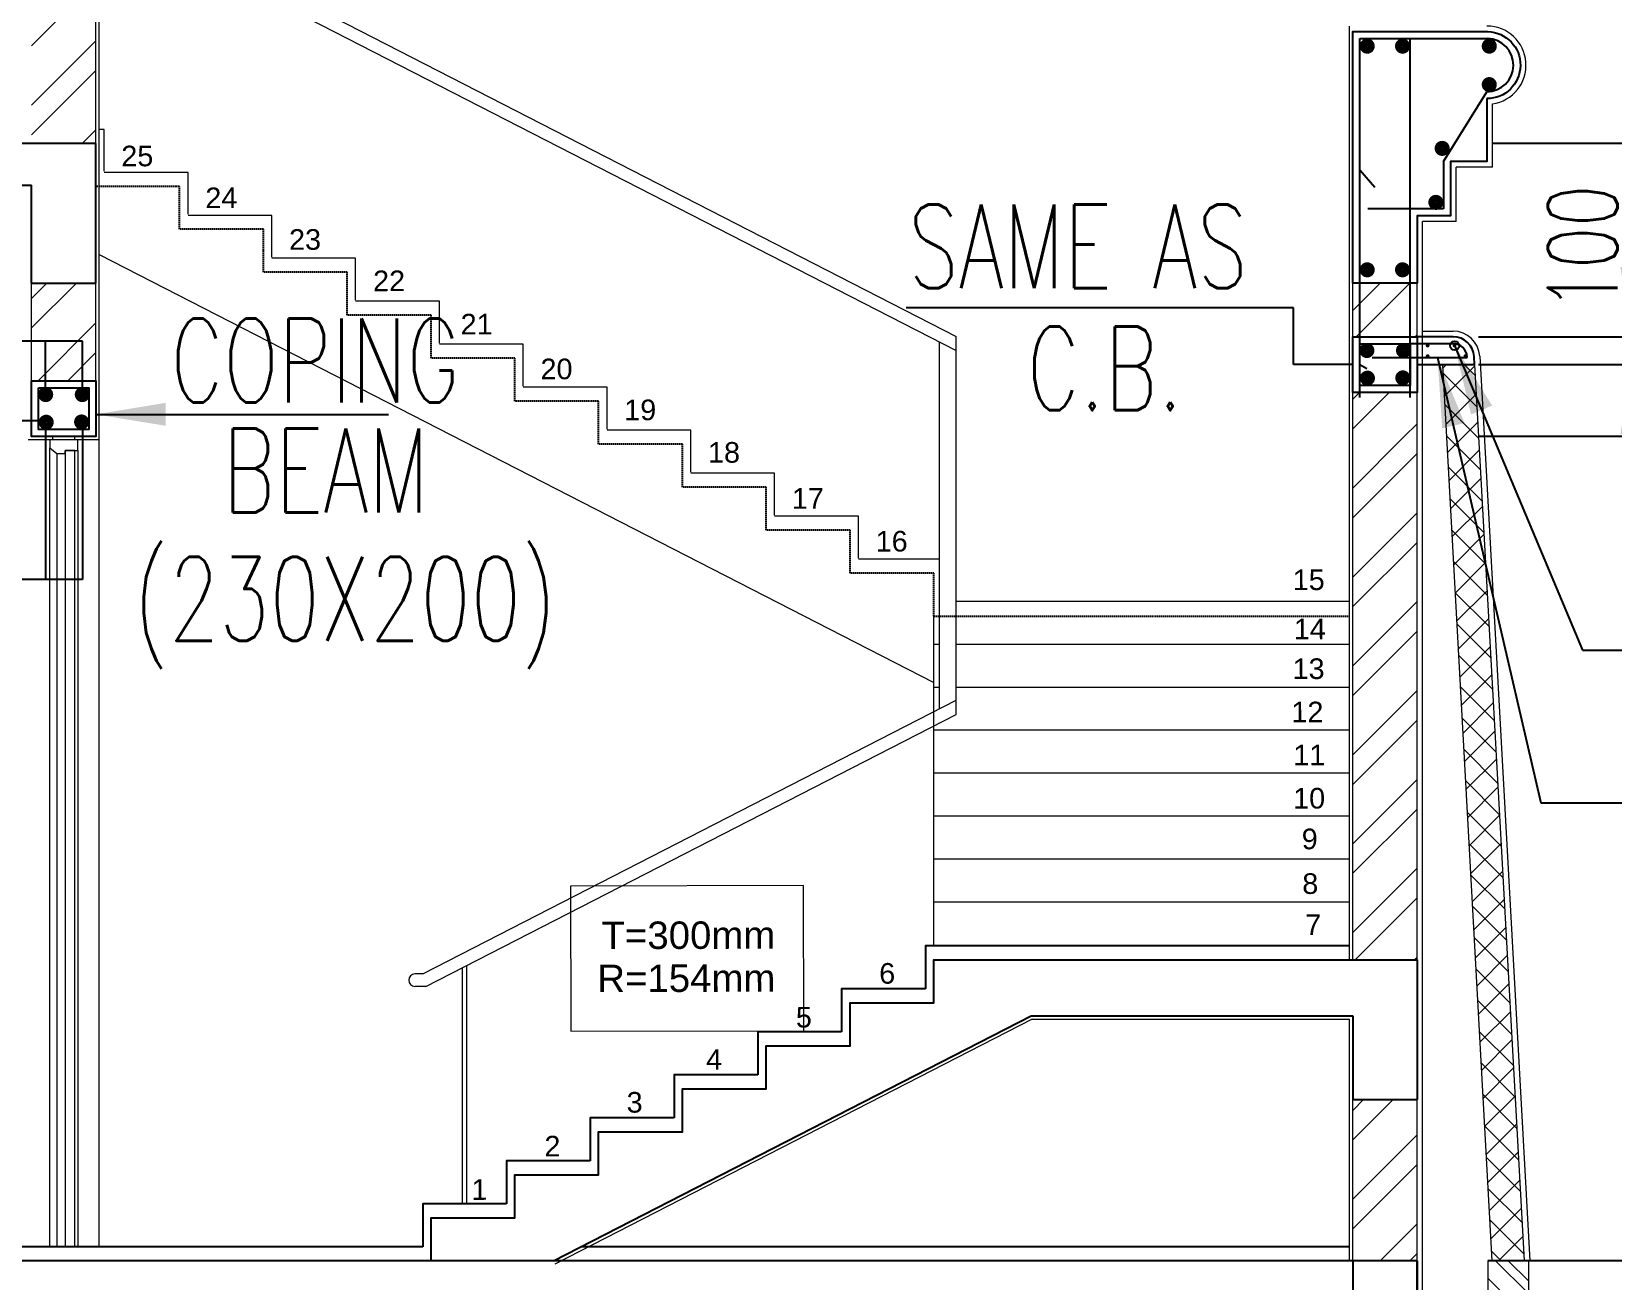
# Model space of a CAD drawing. Header units: millimetres. Extents: x 2659630 to 6742168, y -2425387 to -732288.
# Drawn here: x 3306699 to 3312358, y -1111224 to -1106754 of the extents above; entities that cross this region are included whole.
import ezdxf
from ezdxf.enums import TextEntityAlignment as Align

# ---------------------------------------------------------------- set-up
doc = ezdxf.new("R2010")
doc.units = ezdxf.units.MM
doc.header["$PDMODE"] = 35
doc.header["$PDSIZE"] = -25
doc.linetypes.add('Hidden', pattern=[7.143750000000001, 4.7625, -2.38125])
for name, color, linetype, lineweight in [('A-DETL-THIN', 151, 'Continuous', 18), ('A-DOOR', 31, 'Continuous', 18), ('A-DOOR-FRAM', 31, 'Continuous', 18), ('A-PLASTER', 50, 'Continuous', 0), ('A-RAILING', 11, 'Continuous', 18), ('A-STAIRS', 31, 'Continuous', 18), ('A-WALL', 113, 'Continuous', 9), ('A-WALL-PATT', 111, 'Continuous', 0), ('G-ANNO-TEXT', 231, 'Continuous', 9)]:
    doc.layers.add(name, color=color, linetype=linetype, lineweight=lineweight)
for name, color, linetype in [('A-LINE-1 HIDDEN', 1, 'Continuous'), ('A-MOULDING', 20, 'Continuous'), ('A-RCC LINE', 6, 'Continuous'), ('A-TEXT-0', 7, 'Continuous'), ('S-BEAM NO', 3, 'Continuous'), ('S-COLUMN NO', 2, 'Continuous'), ('S-CONCRET LINE', 4, 'Continuous'), ('S-DIM-1', 5, 'Continuous'), ('S-LEVEL SECTION', 3, 'Continuous'), ('S-REINFORCEMENT', 6, 'Continuous')]:
    doc.layers.add(name, color=color, linetype=linetype)
doc.styles.add('Arial_1', font='arial.ttf', dxfattribs={"height": 98.35329341317356})
doc.styles.add('Arial_4', font='arial.ttf', dxfattribs={"height": 73.76497005988024})
doc.styles.add('ROMANS', font='r.shx', dxfattribs={"width": 0.7})
doc.dimstyles.new('dim100', dxfattribs={"dimtxt": 250, "dimasz": 250, "dimexe": 200, "dimexo": 200, "dimgap": 100, "dimtad": 1, "dimdec": 0, "dimrnd": 1, "dimzin": 0, "dimdsep": 46, "dimtxsty": 'ROMANS', "dimcen": 0, "dimclrd": 5, "dimclre": 5, "dimclrt": 4, "dimadec": 0, "dimazin": 0, "dimtfac": 1, "dimtdec": 0, "dimtix": 1, "dimtofl": 0, "dimtmove": 2, "dimatfit": 3, "dimfxl": 1, "dimtolj": 1, "dimtzin": 0, "dimlwd": -1, "dimlwe": -1, "dimarcsym": 0})
doc.dimstyles.new('dim33.33', dxfattribs={"dimtxt": 250, "dimasz": 250, "dimexe": 200, "dimexo": 200, "dimgap": 100, "dimtad": 1, "dimdec": 0, "dimlfac": 0.333331133, "dimzin": 0, "dimdsep": 46, "dimtxsty": 'ROMANS', "dimcen": 0, "dimclrd": 5, "dimclre": 5, "dimclrt": 4, "dimadec": 0, "dimazin": 0, "dimtfac": 1, "dimtdec": 0, "dimtix": 1, "dimtofl": 0, "dimtmove": 2, "dimatfit": 3, "dimfxl": 1, "dimtolj": 1, "dimtzin": 0, "dimlwd": -1, "dimlwe": -1, "dimarcsym": 0})
pattern_1 = [(225, (3476909.083859839, -946195.57660171), (159.0990257669731, -159.0990257669733), []), (225, (3476803.017842839, -946195.57660171), (159.0990257669731, -159.0990257669733), [])]

# ---------------------------------------------------------------- blocks, each defined once
blk = doc.blocks.new('*D2147')
at = {"layer": 'Defpoints', "color": 0, "ltscale": 1200}
for p in [(3312207.017683135, -1111453.74834042), (3312207.017683135, -1111953.74834042), (3312644.693756588, -1111953.74834042)]:
    blk.add_point(p, dxfattribs=at)
at = {"layer": 'S-DIM-1', "color": 5}
for p, q in [((3312644.693756588, -1111203.74834042), (3312644.693756588, -1110953.74834042)), ((3312407.017683135, -1111453.74834042), (3312844.693756588, -1111453.74834042)), ((3312407.017683135, -1111953.74834042), (3312844.693756588, -1111953.74834042)), ((3312644.693756588, -1112203.74834042), (3312644.693756588, -1112453.74834042))]:
    blk.add_line(p, q, dxfattribs=at)
at = {"layer": 'S-DIM-1', "color": 5, "ltscale": 1200}
for points in [[(3312603.027089922, -1111203.74834042), (3312686.360423255, -1111203.74834042), (3312644.693756588, -1111453.74834042)], [(3312686.360423255, -1112203.74834042), (3312603.027089922, -1112203.74834042), (3312644.693756588, -1111953.74834042)]]:
    blk.add_solid(points, dxfattribs=at)
at = {"layer": 'S-DIM-1', "color": 4, "ltscale": 1200, "insert": (3312419.693756588, -1111703.74834042), "char_height": 250, "attachment_point": 5, "rotation": 90, "style": 'ROMANS'}
blk.add_mtext('\\A1;{500}', dxfattribs=at)
blk = doc.blocks.new('*D2148')
at = {"layer": 'Defpoints', "color": 0, "ltscale": 1200}
for p in [(3311678.642349877, -1107845.908009197), (3311678.642349877, -1107945.907467964), (3312428.170263239, -1107945.907467964)]:
    blk.add_point(p, dxfattribs=at)
at = {"layer": 'S-COLUMN NO', "color": 5, "ltscale": 1200}
for p, q in [((3312428.170263239, -1107595.908009197), (3312428.170263239, -1107345.908009197)), ((3311878.642349877, -1107845.908009197), (3312628.170263239, -1107845.908009197)), ((3311878.642349877, -1107945.907467964), (3312628.170263239, -1107945.907467964)), ((3312428.170263239, -1108195.907467964), (3312428.170263239, -1108445.907467964))]:
    blk.add_line(p, q, dxfattribs=at)
for points in [[(3312386.503596573, -1107595.908009197), (3312469.836929906, -1107595.908009197), (3312428.170263239, -1107845.908009197)], [(3312469.836929906, -1108195.907467964), (3312386.503596573, -1108195.907467964), (3312428.170263239, -1107945.907467964)]]:
    blk.add_solid(points, dxfattribs=at)
at = {"layer": 'S-COLUMN NO', "color": 4, "ltscale": 1200, "insert": (3312251.302217421, -1107527.952487458), "char_height": 250, "attachment_point": 5, "rotation": 90, "style": 'ROMANS'}
blk.add_mtext('\\A1;100', dxfattribs=at)

msp = doc.modelspace()

# ---------------------------------------------------------------- hatches: boundary and pattern name
at = {"layer": 'A-WALL-PATT'}
h = msp.add_hatch(dxfattribs=at)
h.set_pattern_fill('ANSI32', color=256, scale=600, angle=180, style=0)
h.set_pattern_definition([(225, (3476168.420475103, -945926.223329937), (159.0990257669731, -159.0990257669733), []), (225, (3476062.354458103, -945926.223329937), (159.0990257669731, -159.0990257669733), [])])
h.paths.add_polyline_path([(3306698.642308972, -1107153.831352358), (3306928.642308973, -1107153.831322911), (3306928.642349877, -1106253.828941678), (3306698.642349877, -1106253.828941678)])
h = msp.add_hatch(dxfattribs=at)
h.set_pattern_fill('ANSI32', color=256, scale=600, angle=180, style=0)
h.set_pattern_definition(pattern_1)
h.paths.add_polyline_path([(3306698.642533876, -1108003.721027058), (3306928.642533876, -1108003.720997611), (3306928.642349878, -1107653.828941678), (3306698.642349878, -1107653.828941678)])
h = msp.add_hatch(dxfattribs=at)
h.set_pattern_fill('ANSI32', color=256, scale=600, angle=180, style=0)
h.set_pattern_definition(pattern_1)
h.paths.add_polyline_path([(3311428.642349877, -1107845.908009197), (3311428.642349877, -1107653.828941678), (3311658.642349877, -1107653.828941678), (3311658.642349877, -1107845.908009197), (3311658.640808102, -1107845.907368882), (3311658.640558966, -1107845.908009197)])
h = msp.add_hatch(dxfattribs=at)
h.set_pattern_fill('ANSI37', color=256, scale=600, angle=180, style=0)
h.set_pattern_definition([(225, (2945920.82907806, -1238322.373281451), (53.03300858899106, -53.03300858899107), []), (315, (2945920.82907806, -1238322.373281451), (53.03300858899107, 53.03300858899105), [])])
h.paths.add_polyline_path([(3311926.841441425, -1111153.743968382), (3311749.225735049, -1107945.935662646), (3311864.40191627, -1107945.93623319), (3311864.40191627, -1107945.93623319), (3312042.0176833, -1111153.743951223)])
h = msp.add_hatch(dxfattribs=at)
h.set_pattern_fill('ANSI32', color=256, scale=600, angle=180, style=0)
h.set_pattern_definition(pattern_1)
h.paths.add_polyline_path([(3311428.642349877, -1108203.722719916), (3311428.642349877, -1108045.90797975), (3311658.642349877, -1108045.90797975), (3311658.642349877, -1108203.72282399)])
h = msp.add_hatch(dxfattribs=at)
h.set_pattern_fill('ANSI32', color=256, scale=600, angle=180, style=0)
h.set_pattern_definition(pattern_1)
h.paths.add_polyline_path([(3311428.642349877, -1110076.845384025), (3311658.642349877, -1110076.845384025), (3311658.642349877, -1108203.72282399), (3311428.642349877, -1108203.722719916)])
h = msp.add_hatch(dxfattribs=at)
h.set_pattern_fill('ANSI32', color=256, scale=600, angle=180, style=0)
h.set_pattern_definition(pattern_1)
h.paths.add_polyline_path([(3311658.642349877, -1111153.74400834), (3311658.642349877, -1111153.744703933), (3311512.916212749, -1111153.74472259), (3311428.642920507, -1111153.74472259), (3311428.642920507, -1111153.744733379), (3311512.916212749, -1111153.74472259), (3311658.642349877, -1111153.74472259), (3311658.642349877, -1111153.744703933), (3311658.642349877, -1111153.74400834), (3311658.642349877, -1110576.846747172), (3311428.642349877, -1110576.846747172), (3311428.642349877, -1111153.744042607)])
h = msp.add_hatch(dxfattribs=at)
h.set_pattern_fill('ANSI32', color=256, scale=10, angle=89.99999999999999, style=0)
h.set_pattern_definition([(135, (-1917.406333744992, 100380.2506432867), (-67.35192090801866, -67.35192090801866), []), (135, (-1917.406333744992, 100425.1519432867), (-67.35192090801866, -67.35192090801866), [])])
h.paths.add_polyline_path([(3311911.84153462, -1111453.748346653), (3312057.017683135, -1111453.748343587), (3312057.017683135, -1111153.743948988), (3312042.0176833, -1111153.743951223), (3311926.84153462, -1111153.743968382), (3311911.84153462, -1111153.743970617), (3311911.84153462, -1111453.748346653)])

# ---------------------------------------------------------------- linework, layer by layer
at = {"layer": 'A-DETL-THIN'}
msp.add_line((3306940.642349878, -1111103.74468678), (3306940.642349878, -1108215.720996074), dxfattribs=at)
at = {"layer": 'A-DOOR'}
for p, q in [((3306853.642533876, -1108253.720997611), (3306818.642533876, -1108253.720997611)), ((3306818.642533876, -1108253.720997611), (3306818.645288162, -1111101.74468678)), ((3306853.645288162, -1111101.74468678), (3306853.642533876, -1108253.720997611))]:
    msp.add_line(p, q, dxfattribs=at)
at = {"layer": 'A-DOOR-FRAM'}
for p, q in [((3306773.642533876, -1108215.720997611), (3306763.642533876, -1108215.720997611)), ((3306763.642533876, -1108215.720997611), (3306763.642533876, -1108243.720997611)), ((3306763.645288162, -1111103.74468678), (3306763.642533876, -1108243.720997611)), ((3306763.642533876, -1108243.720997611), (3306788.642533876, -1108263.720997611)), ((3306773.642533876, -1108203.720997611), (3306773.642533876, -1108215.720997611)), ((3306853.642533876, -1108215.720997611), (3306853.642533876, -1108203.720997611)), ((3306863.642533876, -1108215.720997611), (3306853.642533876, -1108215.720997611)), ((3306863.642533876, -1108253.720997611), (3306863.642533876, -1108215.720997611)), ((3306788.642533876, -1108263.720997611), (3306788.645288162, -1111103.74468678)), ((3306788.642533876, -1108263.720997611), (3306818.642533876, -1108263.720997611)), ((3306818.642533876, -1108253.720997611), (3306863.642533876, -1108253.720997611)), ((3306818.642533876, -1108263.720997611), (3306818.642533876, -1108253.720997611)), ((3306863.642533876, -1108253.720997611), (3306863.645288162, -1111103.74468678))]:
    msp.add_line(p, q, dxfattribs=at)
at = {"layer": 'A-LINE-1 HIDDEN', "linetype": 'Hidden'}
msp.add_line((3309928.642349877, -1108846.102395573), (3311416.642349877, -1108846.102395573), dxfattribs=at)
for points in [[(3307228.642349877, -1107461.519620965), (3307228.642349877, -1107307.677090453), (3306928.642349877, -1107307.677090453)], [(3307528.642349877, -1107615.362151477), (3307528.642349877, -1107461.519620965), (3307228.642349877, -1107461.519620965)], [(3307828.642349877, -1107769.204681989), (3307828.642349877, -1107615.362151477), (3307528.642349877, -1107615.362151477)], [(3308128.642349877, -1107923.047212501), (3308128.642349877, -1107769.204681989), (3307828.642349877, -1107769.204681989)], [(3308428.642349877, -1108076.889743013), (3308428.642349877, -1107923.047212501), (3308128.642349877, -1107923.047212501)], [(3308728.642349877, -1108230.732273525), (3308728.642349877, -1108076.889743013), (3308428.642349877, -1108076.889743013)], [(3309028.642349877, -1108384.574804037), (3309028.642349877, -1108230.732273525), (3308728.642349877, -1108230.732273525)], [(3309328.642349877, -1108538.417334549), (3309328.642349877, -1108384.574804037), (3309028.642349877, -1108384.574804037)], [(3309628.642349877, -1108692.259865061), (3309628.642349877, -1108538.417334549), (3309328.642349877, -1108538.417334549)], [(3309928.642349877, -1108846.102395573), (3309928.642349877, -1108692.259865061), (3309628.642349877, -1108692.259865061)]]:
    msp.add_lwpolyline(points, dxfattribs=at)
at = {"layer": 'A-MOULDING'}
for p, q in [((3308098.642349877, -1111103.74468678), (3282928.642349877, -1111103.74468678)), ((3311416.642349877, -1111103.74468678), (3308664.445808156, -1111103.74468678))]:
    msp.add_line(p, q, dxfattribs=at)
for points in [[(3311416.642349877, -1110026.850256862), (3309898.642349877, -1110026.850256862), (3309898.642349877, -1110180.692318279)], [(3309898.642349877, -1110180.692318279), (3309598.642349877, -1110180.692318279), (3309598.642349877, -1110334.534379696)], [(3309598.642349877, -1110334.534379696), (3309298.642349877, -1110334.534379696), (3309298.642349877, -1110488.376441113)], [(3309298.642349877, -1110488.376441113), (3308998.642349877, -1110488.376441113), (3308998.642349877, -1110642.218502529)], [(3308998.642349877, -1110642.218502529), (3308698.642349877, -1110642.218502529), (3308698.642349877, -1110796.060563947)], [(3308698.642349877, -1110796.060563947), (3308398.642349877, -1110796.060563947), (3308398.642349877, -1110949.902625363)], [(3308398.642349877, -1110949.902625363), (3308098.642349877, -1110949.902625363), (3308098.642349877, -1111103.74468678)]]:
    msp.add_lwpolyline(points, dxfattribs=at)
at = {"layer": 'A-PLASTER'}
for p, q in [((3306940.642349878, -1108215.720996074), (3306940.642349877, -1106141.828941678)), ((3311416.642349877, -1110076.846747172), (3311416.642349877, -1106733.821580849)), ((3311928.644787488, -1107238.791564762), (3311928.644327163, -1107012.364590096)), ((3311928.644787488, -1107238.791564762), (3311798.642551286, -1107238.791969012)), ((3311798.643286379, -1107433.766204214), (3311798.642551286, -1107238.791969012)), ((3311798.643286379, -1107433.766204214), (3311678.642349877, -1107433.766575849)), ((3311678.642349877, -1111453.748374795), (3311678.642349877, -1107433.766575849)), ((3306940.642349877, -1107552.080735299), (3309928.642349877, -1109084.352339199)), ((3311678.642448951, -1107825.935312999), (3311787.90323995, -1107825.93585424)), ((3311882.75747699, -1107915.683765232), (3312062.048317853, -1111153.743948239)), ((3306940.642349878, -1108215.720996074), (3306686.642349878, -1108215.721028594)), ((3308572.418450756, -1111164.422960661), (3310282.409728798, -1110287.524608072)), ((3310276.934029154, -1110288.846747172), (3311416.642349877, -1110288.846747172)), ((3311416.642349877, -1111153.744737465), (3311416.642349877, -1110288.846747172))]:
    msp.add_line(p, q, dxfattribs=at)
for centre, radius, start, end in [((3311908.644186216, -1106873.791793046), 140.0086630247917, 278.2127572797418, 90), ((3311787.902769352, -1107920.935854239), 95, 3.169221442065261, 89.99971617362348)]:
    msp.add_arc(centre, radius, start, end, dxfattribs=at)
at = {"layer": 'A-RAILING'}
for p, q in [((3306940.642349877, -1106271.525273366), (3310008.642349877, -1107844.821552069)), ((3306940.642349877, -1106322.097195362), (3310008.642349877, -1107895.393474065)), ((3310008.642349877, -1109197.934421605), (3310008.642349877, -1107844.821552069)), ((3309948.642349877, -1109178.130944001), (3309948.642349877, -1107864.624967963)), ((3308098.642349877, -1110126.823656072), (3310008.642349877, -1109147.362531717)), ((3308109.507824189, -1110171.823656072), (3310008.642349877, -1109197.934421605)), ((3308240.642349877, -1110949.902625363), (3308240.642349877, -1110104.576970223)), ((3308256.642349877, -1110949.902625363), (3308256.642349877, -1110096.372060281)), ((3308098.642349877, -1110126.823656072), (3308071.142349877, -1110126.823656072)), ((3308109.507824189, -1110171.823656072), (3308071.142349877, -1110171.823656072))]:
    msp.add_line(p, q, dxfattribs=at)
msp.add_arc((3308071.142349877, -1110149.323656072), 22.5000000000013, 90, 270, dxfattribs=at)
at = {"layer": 'A-RCC LINE'}
for p, q in [((3311658.642349877, -1110076.846747172), (3311658.642349877, -1110576.846747172)), ((3308566.942751112, -1111153.74509976), (3310276.934029154, -1110276.846747172)), ((3310276.934029154, -1110276.846747172), (3311428.642349877, -1110276.846747172)), ((3311428.642349877, -1110276.846747172), (3311428.642349877, -1110576.846747172)), ((3311428.642349877, -1110576.846747172), (3311658.642349877, -1110576.846747172)), ((3311658.642349877, -1111153.744706504), (3311658.642349877, -1111283.744706504))]:
    msp.add_line(p, q, dxfattribs=at)
msp.add_lwpolyline([(3308128.642349877, -1111153.745158133), (3308128.642349877, -1110999.902625363), (3308428.642349877, -1110999.902625363), (3308428.642349877, -1110846.060092594), (3308728.642349877, -1110846.059749549), (3308728.642349877, -1110692.217219037), (3309028.642349877, -1110692.217219037), (3309028.642349877, -1110538.374345481), (3309328.642349877, -1110538.374345481), (3309328.642349877, -1110384.531812711), (3309628.642349877, -1110384.531812711), (3309628.642349877, -1110230.689620728), (3309928.642349877, -1110230.689620728), (3309928.642349877, -1110076.845384025), (3311658.642349877, -1110076.845384025)], dxfattribs=at)
at = {"layer": 'A-STAIRS'}
for p, q in [((3310008.642349877, -1108792.259865061), (3311416.642349877, -1108792.259865061)), ((3309928.642349877, -1110026.850256862), (3309928.642349877, -1108846.102395573)), ((3309928.642349877, -1108946.102738617), (3309948.642349877, -1108946.102738617)), ((3310008.642349877, -1108946.102738617), (3311416.642349877, -1108946.102738617)), ((3309928.642349877, -1109099.945612174), (3309948.642349877, -1109099.945612174)), ((3310008.642349877, -1109099.945612174), (3311416.642349877, -1109099.945612174)), ((3309928.642349877, -1109253.788485731), (3311416.642349877, -1109253.788485731)), ((3309928.642349877, -1109407.631359287), (3311416.642349877, -1109407.631359287)), ((3309928.642349877, -1109561.474232843), (3311416.642349877, -1109561.474232843)), ((3309928.642349877, -1109715.3171064), (3311416.642349877, -1109715.3171064)), ((3309928.642349877, -1109869.159979956), (3311416.642349877, -1109869.159979956))]:
    msp.add_line(p, q, dxfattribs=at)
for points in [[(3306958.642349877, -1107253.834559941), (3306958.642349877, -1107103.834559941), (3306940.642349877, -1107103.834559941)], [(3307258.642349877, -1107407.677090453), (3307258.642349877, -1107257.677090453), (3306958.642349877, -1107257.677090453)], [(3307558.642349877, -1107561.519620965), (3307558.642349877, -1107411.519620965), (3307258.642349877, -1107411.519620965)], [(3307858.642349877, -1107715.362151477), (3307858.642349877, -1107565.362151477), (3307558.642349877, -1107565.362151477)], [(3308158.642349877, -1107869.204681989), (3308158.642349877, -1107719.204681989), (3307858.642349877, -1107719.204681989)], [(3308458.642349877, -1108023.047212501), (3308458.642349877, -1107873.047212501), (3308158.642349877, -1107873.047212501)], [(3308758.642349877, -1108176.889743013), (3308758.642349877, -1108026.889743013), (3308458.642349877, -1108026.889743013)], [(3309058.642349877, -1108330.732273525), (3309058.642349877, -1108180.732273525), (3308758.642349877, -1108180.732273525)], [(3309358.642349877, -1108484.574804037), (3309358.642349877, -1108334.574804037), (3309058.642349877, -1108334.574804037)], [(3309658.642349877, -1108638.417334549), (3309658.642349877, -1108488.417334549), (3309358.642349877, -1108488.417334549)], [(3309948.642349877, -1108642.259865061), (3309658.642349877, -1108642.259865061)]]:
    msp.add_lwpolyline(points, dxfattribs=at)
at = {"layer": 'A-WALL'}
for p, q in [((3306928.642349878, -1107153.828941678), (3306928.642349877, -1106253.828941678)), ((3306698.642533876, -1108003.721027058), (3306698.642349878, -1107653.828941678)), ((3306928.642533876, -1108003.720997611), (3306928.642349878, -1107653.828941678)), ((3311428.642349877, -1110076.846747172), (3311428.642349877, -1107653.828941678)), ((3311658.642349877, -1110076.846747172), (3311658.642349877, -1107653.828941678)), ((3311749.225735049, -1107945.935662646), (3311926.84153462, -1111153.743968382)), ((3311864.400374494, -1107945.908388147), (3312042.0176833, -1111153.743951223)), ((3311428.642349877, -1111153.744703933), (3311428.642349877, -1110576.846747172)), ((3311658.642349877, -1111603.744706504), (3311658.642349877, -1110576.846747172)), ((3311911.84153462, -1111153.743968383), (3311911.84153462, -1111453.748346653)), ((3312057.017683135, -1111153.743948239), (3312057.017683135, -1111453.748343587))]:
    msp.add_line(p, q, dxfattribs=at)
at = {"layer": 'G-ANNO-TEXT', "color": 250, "flags": 128}
msp.add_lwpolyline([(3309462.266068895, -1109810.390577264), (3308628.068262989, -1109812.303852312), (3308629.261188552, -1110332.425561219), (3309463.458994458, -1110330.512286171)], close=True, dxfattribs=at)
at = {"layer": 'S-COLUMN NO', "ltscale": 1200}
msp.add_circle((3311793.016559849, -1107877.86941667), 16.36398539552465, dxfattribs=at)
at = {"layer": 'S-CONCRET LINE'}
for p, q in [((3306928.642349878, -1107653.828941678), (3306928.642349878, -1107153.828941678)), ((3306698.642349878, -1107653.828941678), (3306698.642349878, -1107303.828941678)), ((3306698.642349878, -1107653.828941678), (3306928.642349878, -1107653.828941678)), ((3306698.642349878, -1107653.828941678), (3306928.642349878, -1107653.828941678)), ((3311658.642349877, -1111153.744703933), (3282698.642349877, -1111153.748411655))]:
    msp.add_line(p, q, dxfattribs=at)
for points in [[(3306928.642349877, -1107153.748288701), (3282928.642349877, -1107153.748288701), (3282928.642349877, -1106753.833025925), (3282445.180254611, -1106753.833025925, 0.9856764033171447), (3282448.640350368, -1106993.800456069), (3282448.639952927, -1107218.791626953), (3282578.642223873, -1107218.792031203), (3282578.64148878, -1107413.766266153), (3282698.642349877, -1107413.766637788), (3282698.642349877, -1107653.828941678), (3282928.642349877, -1107653.828941678), (3282928.642349877, -1107303.748288701), (3306698.642349877, -1107303.748288701)], [(3311908.644289422, -1106993.800456071), (3311908.644746828, -1107218.791626953), (3311778.642475882, -1107218.792031203), (3311778.643210975, -1107413.766266152), (3311658.642349877, -1107413.766637787), (3311658.642349877, -1107653.828941678), (3311428.642349877, -1107653.828941678), (3311428.642349877, -1106753.833025925), (3311912.104445144, -1106753.833025925, -0.9856770825214087), (3311908.644186216, -1106993.800456071)]]:
    msp.add_lwpolyline(points, format="xyb", dxfattribs=at)
for points in [[(3311428.640558966, -1107845.908009197), (3311658.640558966, -1107845.908009197), (3311658.640558966, -1108045.90797975), (3311428.640558966, -1108045.90797975)], [(3306698.642533876, -1108003.721027058), (3306928.642533876, -1108003.721027058), (3306928.642533876, -1108203.720997611), (3306698.642533876, -1108203.720997611)], [(3311658.642920507, -1111153.74472259), (3311428.642920507, -1111153.74472259), (3311428.642920507, -1111653.74472259), (3311658.642920507, -1111653.74472259)]]:
    msp.add_lwpolyline(points, close=True, dxfattribs=at)
msp.add_lwpolyline([(3311658.640808102, -1107845.907368882), (3311658.640808102, -1107945.907368883), (3311864.400374494, -1107945.908388147), (3311862.78652308, -1107916.761623137, 0.3981024702735257), (3311787.901599101, -1107845.908009197), (3311658.640808102, -1107845.908009197)], format="xyb", close=True, dxfattribs=at)
at = {"layer": 'S-DIM-1'}
for p, q in [((3311215.683563672, -1107742.831750222), (3309829.827573031, -1107742.831750222)), ((3311215.683563672, -1107945.907994473), (3311215.683563672, -1107742.831750222)), ((3306880.218411312, -1107861.510878917), (3305169.000146872, -1107861.510878917)), ((3306748.894623715, -1108053.164181864), (3306748.894623715, -1107861.510878917)), ((3306880.218411312, -1108053.164181864), (3306880.218411312, -1107861.510878917)), ((3311428.642349877, -1107945.907994473), (3311215.683563672, -1107945.907994473)), ((3306723.640742965, -1108147.624459438), (3302375.336839117, -1108147.624459438)), ((3306748.894623715, -1108154.277842804), (3306748.894623715, -1108715.014858439)), ((3306880.218411312, -1108154.277842804), (3306880.218411312, -1108715.014858439)), ((3306880.218411312, -1108715.014858439), (3304986.667545301, -1108715.014858439))]:
    msp.add_line(p, q, dxfattribs=at)
at = {"layer": 'S-LEVEL SECTION'}
for p, q in [((3311928.644614586, -1107153.743925946), (3312703.181699551, -1107153.743925946)), ((3315574.418654154, -1108203.722932619), (3311878.675462019, -1108203.722932619)), ((3315752.760875271, -1111153.744487054), (3311911.84153462, -1111153.744487054))]:
    msp.add_line(p, q, dxfattribs=at)
at = {"layer": 'S-REINFORCEMENT'}
for p, q in [((3311453.642349946, -1108063.748886281), (3311453.642349946, -1106778.833025925)), ((3311453.642349946, -1106778.833025925), (3311633.644012691, -1106778.833025925)), ((3311633.640647792, -1108063.748886281), (3311633.644012691, -1106778.833025925)), ((3311633.644012691, -1106778.833025925), (3311911.722822871, -1106778.833025925)), ((3311753.642475951, -1107218.792125459), (3311908.644133294, -1106968.800456071)), ((3311753.642475951, -1107218.792125459), (3311753.643116789, -1107388.766297508)), ((3311453.642349946, -1107248.794174404), (3311506.995481953, -1107311.150826398)), ((3311753.643116789, -1107388.766297508), (3311482.324178578, -1107388.766637789)), ((3311787.901227576, -1107870.908009197), (3311633.640558966, -1107870.908009197)), ((3311453.640558966, -1107945.907994473), (3311478.41731088, -1107959.612959621)), ((3311498.3839873, -1107920.907492725), (3311837.977828107, -1107920.908257258)), ((3311837.977828107, -1107920.908257258), (3311837.824757912, -1107918.143751823))]:
    msp.add_line(p, q, dxfattribs=at)
for points, const_width in [([(3311493.950693005, -1106805.880373056, -1), (3311466.410693006, -1106805.880373056, -1)], 26.46), ([(3311493.950693005, -1106805.880373056, -1), (3311466.410693006, -1106805.880373056, -1)], 26.46), ([(3311493.950693005, -1106805.880373056, -1), (3311466.410693006, -1106805.880373056, -1)], 26.46), ([(3311620.420610019, -1106805.880373056, -1), (3311592.88061002, -1106805.880373056, -1)], 26.46), ([(3311620.420610019, -1106805.880373056, -1), (3311592.88061002, -1106805.880373056, -1)], 26.46), ([(3311620.420610019, -1106805.880373056, -1), (3311592.88061002, -1106805.880373056, -1)], 26.46), ([(3311930.926713563, -1106805.880373056, -1), (3311903.386713563, -1106805.880373056, -1)], 26.46), ([(3311930.926713563, -1106805.880373056, -1), (3311903.386713563, -1106805.880373056, -1)], 26.46), ([(3311930.926713563, -1106805.880373056, -1), (3311903.386713563, -1106805.880373056, -1)], 26.46), ([(3311930.926713563, -1106943.555288325, -1), (3311903.386713563, -1106943.555288325, -1)], 26.46), ([(3311930.926713563, -1106943.555288325, -1), (3311903.386713563, -1106943.555288325, -1)], 26.46), ([(3311930.926713563, -1106943.555288325, -1), (3311903.386713563, -1106943.555288325, -1)], 26.46), ([(3311762.276927455, -1107171.776514051, -1), (3311734.736927456, -1107171.776514051, -1)], 26.46), ([(3311762.276927455, -1107171.776514051, -1), (3311734.736927456, -1107171.776514051, -1)], 26.46), ([(3311762.276927455, -1107171.776514051, -1), (3311734.736927456, -1107171.776514051, -1)], 26.46), ([(3311739.700591367, -1107365.068514021, -1), (3311712.160591368, -1107365.068514021, -1)], 26.46), ([(3311739.700591367, -1107365.068514021, -1), (3311712.160591368, -1107365.068514021, -1)], 26.46), ([(3311739.700591367, -1107365.068514021, -1), (3311712.160591368, -1107365.068514021, -1)], 26.46), ([(3311493.950693005, -1107606.557712758, -1), (3311466.410693006, -1107606.557712758, -1)], 26.46), ([(3311493.950693005, -1107606.557712758, -1), (3311466.410693006, -1107606.557712758, -1)], 26.46), ([(3311493.950693005, -1107606.557712758, -1), (3311466.410693006, -1107606.557712758, -1)], 26.46), ([(3311620.420610019, -1107606.557712758, -1), (3311592.88061002, -1107606.557712758, -1)], 26.46), ([(3311620.420610019, -1107606.557712758, -1), (3311592.88061002, -1107606.557712758, -1)], 26.46), ([(3311620.420610019, -1107606.557712758, -1), (3311592.88061002, -1107606.557712758, -1)], 26.46), ([(3311492.664439715, -1107895.351164003, -1), (3311465.124439716, -1107895.351164003, -1)], 26.46), ([(3311492.664439715, -1107895.351164003, -1), (3311465.124439716, -1107895.351164003, -1)], 26.46), ([(3311492.664439715, -1107895.351164003, -1), (3311465.124439716, -1107895.351164003, -1)], 26.46), ([(3311623.988227312, -1107895.351164003, -1), (3311596.448227313, -1107895.351164003, -1)], 26.46), ([(3311623.988227312, -1107895.351164003, -1), (3311596.448227313, -1107895.351164003, -1)], 26.46), ([(3311623.988227312, -1107895.351164003, -1), (3311596.448227313, -1107895.351164003, -1)], 26.46), ([(3311699.91895195, -1107877.86941667, -1), (3311693.03395195, -1107877.86941667, -1)], 6.615), ([(3311699.91895195, -1107877.86941667, -1), (3311693.03395195, -1107877.86941667, -1)], 6.615), ([(3311699.91895195, -1107877.86941667, -1), (3311693.03395195, -1107877.86941667, -1)], 6.615), ([(3311796.459059848, -1107877.86941667, -1), (3311789.574059849, -1107877.86941667, -1)], 6.615), ([(3311796.459059848, -1107877.86941667, -1), (3311789.574059849, -1107877.86941667, -1)], 6.615), ([(3311796.459059848, -1107877.86941667, -1), (3311789.574059849, -1107877.86941667, -1)], 6.615), ([(3311699.91895195, -1107915.288063143, -1), (3311693.03395195, -1107915.288063143, -1)], 6.615), ([(3311699.91895195, -1107915.288063143, -1), (3311693.03395195, -1107915.288063143, -1)], 6.615), ([(3311699.91895195, -1107915.288063143, -1), (3311693.03395195, -1107915.288063143, -1)], 6.615), ([(3311835.207267274, -1107915.288063143, -1), (3311828.322267274, -1107915.288063143, -1)], 6.615), ([(3311835.207267274, -1107915.288063143, -1), (3311828.322267274, -1107915.288063143, -1)], 6.615), ([(3311835.207267274, -1107915.288063143, -1), (3311828.322267274, -1107915.288063143, -1)], 6.615), ([(3311494.658749925, -1107994.3475635, -1), (3311467.118749926, -1107994.3475635, -1)], 26.46), ([(3311494.658749925, -1107994.3475635, -1), (3311467.118749926, -1107994.3475635, -1)], 26.46), ([(3311494.658749925, -1107994.3475635, -1), (3311467.118749926, -1107994.3475635, -1)], 26.46), ([(3311621.454131053, -1107993.441882206, -1), (3311593.914131054, -1107993.441882206, -1)], 26.46), ([(3311621.454131053, -1107993.441882206, -1), (3311593.914131054, -1107993.441882206, -1)], 26.46), ([(3311621.454131053, -1107993.441882206, -1), (3311593.914131054, -1107993.441882206, -1)], 26.46), ([(3306762.664623715, -1108053.164181864, -1), (3306735.124623715, -1108053.164181864, -1)], 26.46), ([(3306762.664623715, -1108053.164181864, -1), (3306735.124623715, -1108053.164181864, -1)], 26.46), ([(3306762.664623715, -1108053.164181864, -1), (3306735.124623715, -1108053.164181864, -1)], 26.46), ([(3306893.988411311, -1108053.164181864, -1), (3306866.448411312, -1108053.164181864, -1)], 26.46), ([(3306893.988411311, -1108053.164181864, -1), (3306866.448411312, -1108053.164181864, -1)], 26.46), ([(3306893.988411311, -1108053.164181864, -1), (3306866.448411312, -1108053.164181864, -1)], 26.46), ([(3306764.658933924, -1108152.160581361, -1), (3306737.118933925, -1108152.160581361, -1)], 26.46), ([(3306764.658933924, -1108152.160581361, -1), (3306737.118933925, -1108152.160581361, -1)], 26.46), ([(3306764.658933924, -1108152.160581361, -1), (3306737.118933925, -1108152.160581361, -1)], 26.46), ([(3306891.454315052, -1108151.254900067, -1), (3306863.914315053, -1108151.254900067, -1)], 26.46), ([(3306891.454315052, -1108151.254900067, -1), (3306863.914315053, -1108151.254900067, -1)], 26.46), ([(3306891.454315052, -1108151.254900067, -1), (3306863.914315053, -1108151.254900067, -1)], 26.46)]:
    msp.add_lwpolyline(points, format="xyb", close=True, dxfattribs=dict(at, const_width=const_width))
for points in [[(3311453.640558966, -1107870.908009196), (3311633.640558966, -1107870.908009196), (3311633.640558966, -1108020.90797975), (3311453.640558966, -1108020.90797975)], [(3306723.640742965, -1108028.721027057), (3306903.640742965, -1108028.721027057), (3306903.640742965, -1108178.720997611), (3306723.640742965, -1108178.720997611)]]:
    msp.add_lwpolyline(points, close=True, dxfattribs=at)
for centre, radius, start, end in [((3311908.643311875, -1106873.791780437), 95.00867563753405, 270.0004953487974, 88.34732086279622), ((3311787.901227577, -1107920.908009196), 49.99999999937527, 3.169221445405153, 90.0000000005211)]:
    msp.add_arc(centre, radius, start, end, dxfattribs=at)

# ---------------------------------------------------------------- texts
at = {"layer": 'A-TEXT-0', "color": 7, "style": 'Arial_4'}
for s, p in [('25', (3307019.789693185, -1107236.066451243)), ('24', (3307320.645082799, -1107385.795603985)), ('23', (3307620.343180565, -1107534.979937634)), ('22', (3307921.097936077, -1107683.064039427)), ('21', (3308234.582901942, -1107838.033657119)), ('20', (3308520.59476568, -1107998.401161424)), ('16', (3309720.456808633, -1108615.153352645)), ('15', (3311213.503160781, -1108753.095644298)), ('14', (3311217.466486805, -1108929.199780021)), ('13', (3311213.05322195, -1109071.450217675)), ('12', (3311208.78802534, -1109226.344926784)), ('11', (3311215.545329036, -1109380.306125357)), ('10', (3311214.986682104, -1109535.209747108)), ('9', (3311245.884485231, -1109680.835452362)), ('8', (3311247.733141273, -1109840.669902353)), ('7', (3311258.31656666, -1109988.066861116)), ('6', (3309733.069555584, -1110162.001370174)), ('5', (3309434.832570339, -1110318.867549521)), ('4', (3309113.057360707, -1110470.301488883)), ('3', (3308828.846477321, -1110623.565195778)), ('2', (3308534.644949004, -1110780.481112407)), ('1', (3308273.276057638, -1110935.842969601))]:
    msp.add_text(s, height=73.76497005988024, rotation=0.131410550704518, dxfattribs=at).set_placement(p)
for s, p in [('19', (3308820.19208519, -1108144.771360936)), ('18', (3309120.192229437, -1108296.950695029)), ('17', (3309420.343180533, -1108461.857924715))]:
    msp.add_text(s, height=73.76497005988024, dxfattribs=at).set_placement(p)
at = {"layer": 'G-ANNO-TEXT', "color": 7, "insert": (3309360.959593552, -1109938.485356315), "char_height": 98.35329341317366, "width": 757.2, "attachment_point": 3, "rotation": 0.13141055070451796, "line_spacing_factor": 0.9385317878468563, "style": 'Arial_1'}
msp.add_mtext('T=300mm\\PR=154mm', dxfattribs=at)
at = {"layer": 'S-BEAM NO', "style": 'ROMANS', "width": 0.7}
msp.add_text('(230X200)', height=300, dxfattribs=at).set_placement((3307820.27641648, -1108784.385945907), align=Align.MIDDLE_CENTER)
at = {"layer": 'S-DIM-1', "color": 4, "ltscale": 2500, "style": 'ROMANS', "width": 0.7}
for s, p in [('SAME AS ', (3310516.786290037, -1107522.60660752)), ('COPING ', (3307785.290922919, -1107930.982166701)), ('C.B.', (3310540.869807251, -1107958.990220224)), ('BEAM', (3307751.760814816, -1108324.960936913))]:
    msp.add_text(s, height=300, rotation=359.9999953955723, dxfattribs=at).set_placement(p, align=Align.MIDDLE_CENTER)

# ---------------------------------------------------------------- dimensions: what is measured, and where the dimension line sits
at = {"layer": 'S-COLUMN NO', "ltscale": 1200}
dim = msp.add_linear_dim(base=(3312428.170263239, -1107945.907467964), p1=(3311678.642349877, -1107845.908009197), p2=(3311678.642349877, -1107945.907467964), angle=90, dimstyle='dim100', dxfattribs=at)
dim.commit()
dim.dimension.update_dxf_attribs({"geometry": '*D2148', "text_midpoint": (3312251.302217421, -1107527.952487458), "dimtype": 160})
at = {"layer": 'S-DIM-1'}
dim = msp.add_linear_dim(base=(3312644.693756588, -1111953.74834042), p1=(3312207.017683135, -1111453.74834042), p2=(3312207.017683135, -1111953.74834042), angle=90, text='{500}', dimstyle='dim33.33', dxfattribs=at)
dim.commit()
dim.dimension.update_dxf_attribs({"geometry": '*D2147', "text_midpoint": (3312419.693756588, -1111703.74834042)})

# ---------------------------------------------------------------- leaders
at = {"layer": 'S-COLUMN NO', "ltscale": 1200}
for points in [[(3311793.016559849, -1107877.86941667), (3312250.652752203, -1108968.420751203), (3314764.587257735, -1108968.420751203)], [(3311732.143660647, -1107920.908018992), (3312101.487971998, -1109515.02069747), (3314655.550901229, -1109515.02069747)]]:
    msp.add_leader(points, dimstyle='dim100', override={"dimgap": 100, "dimtad": 0}, dxfattribs=at)
at = {"layer": 'S-COLUMN NO', "ltscale": 1200, "path_type": 1}
msp.add_leader([(3306928.642533876, -1108123.867369947), (3307976.152550045, -1108123.867369947)], dimstyle='dim100', override={"dimgap": 100, "dimtad": 0}, dxfattribs=at)

doc.saveas('drawing.dxf')
